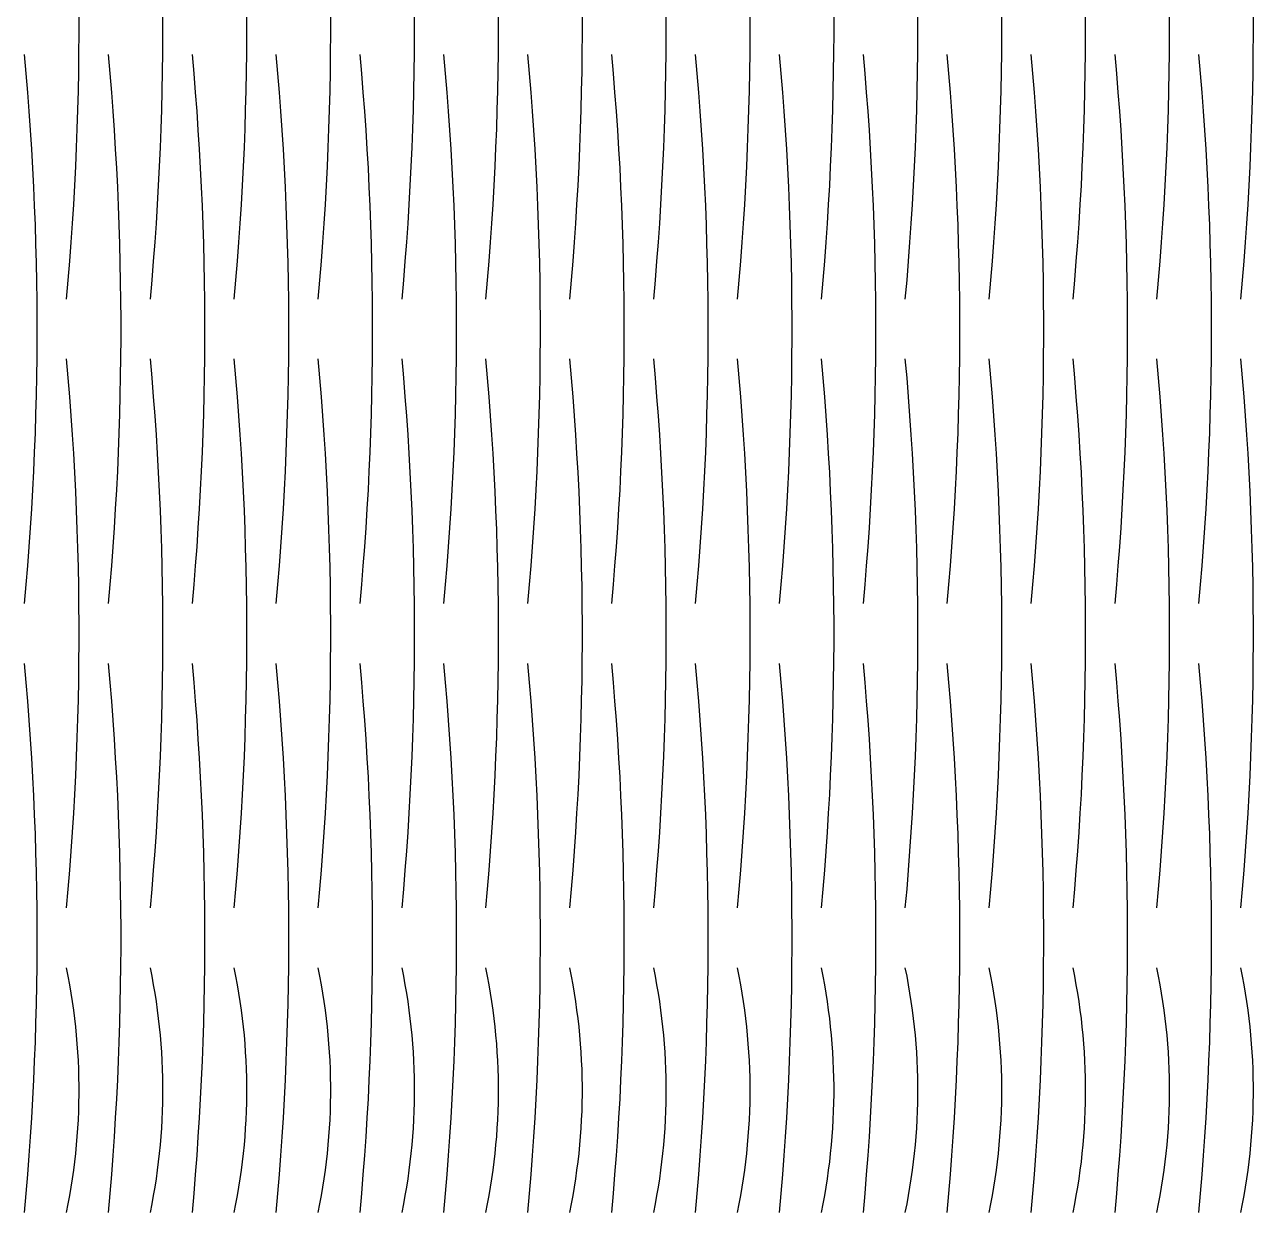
# Model space of a CAD drawing. Header units: millimetres. Extents: x 0.8 to 98.8, y 2.4 to 97.6.
# Drawn here: x 0.84 to 50.06, y 2.4 to 50 of the extents above; entities that cross this region are included whole.
import ezdxf

# ---------------------------------------------------------------- set-up
doc = ezdxf.new("R2010")
doc.units = ezdxf.units.MM
doc.layers.add('CUT', color=1, linetype='Continuous')

msp = doc.modelspace()

# ---------------------------------------------------------------- linework, layer by layer
at = {"layer": 'CUT'}
for points in [[(2.52, 39), (2.587, 39.759), (2.649, 40.517), (2.707, 41.276), (2.76, 42.034), (2.808, 42.793), (2.851, 43.552), (2.889, 44.31), (2.923, 45.069), (2.951, 45.828), (2.975, 46.586), (2.995, 47.345), (3.009, 48.103), (3.019, 48.862), (3.023, 49.621), (3.023, 50.379)], [(5.88, 39), (5.947, 39.759), (6.009, 40.517), (6.067, 41.276), (6.12, 42.034), (6.168, 42.793), (6.211, 43.552), (6.249, 44.31), (6.283, 45.069), (6.311, 45.828), (6.335, 46.586), (6.355, 47.345), (6.369, 48.103), (6.379, 48.862), (6.383, 49.621), (6.383, 50.379)], [(9.24, 39), (9.307, 39.759), (9.369, 40.517), (9.427, 41.276), (9.48, 42.034), (9.528, 42.793), (9.571, 43.552), (9.609, 44.31), (9.643, 45.069), (9.671, 45.828), (9.695, 46.586), (9.715, 47.345), (9.729, 48.103), (9.739, 48.862), (9.743, 49.621), (9.743, 50.379)], [(12.6, 39), (12.667, 39.759), (12.729, 40.517), (12.787, 41.276), (12.84, 42.034), (12.888, 42.793), (12.931, 43.552), (12.969, 44.31), (13.003, 45.069), (13.031, 45.828), (13.055, 46.586), (13.075, 47.345), (13.089, 48.103), (13.099, 48.862), (13.103, 49.621), (13.103, 50.379)], [(15.96, 39), (16.027, 39.759), (16.089, 40.517), (16.147, 41.276), (16.2, 42.034), (16.248, 42.793), (16.291, 43.552), (16.329, 44.31), (16.363, 45.069), (16.391, 45.828), (16.415, 46.586), (16.435, 47.345), (16.449, 48.103), (16.459, 48.862), (16.463, 49.621), (16.463, 50.379)], [(19.32, 39), (19.387, 39.759), (19.449, 40.517), (19.507, 41.276), (19.56, 42.034), (19.608, 42.793), (19.651, 43.552), (19.689, 44.31), (19.723, 45.069), (19.751, 45.828), (19.775, 46.586), (19.795, 47.345), (19.809, 48.103), (19.819, 48.862), (19.823, 49.621), (19.823, 50.379)], [(22.68, 39), (22.747, 39.759), (22.809, 40.517), (22.867, 41.276), (22.92, 42.034), (22.968, 42.793), (23.011, 43.552), (23.049, 44.31), (23.083, 45.069), (23.111, 45.828), (23.135, 46.586), (23.155, 47.345), (23.169, 48.103), (23.179, 48.862), (23.183, 49.621), (23.183, 50.379)], [(26.04, 39), (26.107, 39.759), (26.169, 40.517), (26.227, 41.276), (26.28, 42.034), (26.328, 42.793), (26.371, 43.552), (26.409, 44.31), (26.443, 45.069), (26.471, 45.828), (26.495, 46.586), (26.515, 47.345), (26.529, 48.103), (26.539, 48.862), (26.543, 49.621), (26.543, 50.379)], [(29.4, 39), (29.467, 39.759), (29.529, 40.517), (29.587, 41.276), (29.64, 42.034), (29.688, 42.793), (29.731, 43.552), (29.769, 44.31), (29.803, 45.069), (29.831, 45.828), (29.855, 46.586), (29.875, 47.345), (29.889, 48.103), (29.899, 48.862), (29.903, 49.621), (29.903, 50.379)], [(32.76, 39), (32.827, 39.759), (32.889, 40.517), (32.947, 41.276), (33, 42.034), (33.048, 42.793), (33.091, 43.552), (33.129, 44.31), (33.163, 45.069), (33.191, 45.828), (33.215, 46.586), (33.235, 47.345), (33.249, 48.103), (33.259, 48.862), (33.263, 49.621), (33.263, 50.379)], [(36.12, 39), (36.187, 39.759), (36.249, 40.517), (36.307, 41.276), (36.36, 42.034), (36.408, 42.793), (36.451, 43.552), (36.489, 44.31), (36.523, 45.069), (36.551, 45.828), (36.575, 46.586), (36.595, 47.345), (36.609, 48.103), (36.619, 48.862), (36.623, 49.621), (36.623, 50.379)], [(39.48, 39), (39.547, 39.759), (39.609, 40.517), (39.667, 41.276), (39.72, 42.034), (39.768, 42.793), (39.811, 43.552), (39.849, 44.31), (39.883, 45.069), (39.911, 45.828), (39.935, 46.586), (39.955, 47.345), (39.969, 48.103), (39.979, 48.862), (39.983, 49.621), (39.983, 50.379)], [(42.84, 39), (42.907, 39.759), (42.969, 40.517), (43.027, 41.276), (43.08, 42.034), (43.128, 42.793), (43.171, 43.552), (43.209, 44.31), (43.243, 45.069), (43.271, 45.828), (43.295, 46.586), (43.315, 47.345), (43.329, 48.103), (43.339, 48.862), (43.343, 49.621), (43.343, 50.379)], [(46.2, 39), (46.267, 39.759), (46.329, 40.517), (46.387, 41.276), (46.44, 42.034), (46.488, 42.793), (46.531, 43.552), (46.569, 44.31), (46.603, 45.069), (46.631, 45.828), (46.655, 46.586), (46.675, 47.345), (46.689, 48.103), (46.699, 48.862), (46.703, 49.621), (46.703, 50.379)], [(49.56, 39), (49.627, 39.759), (49.689, 40.517), (49.747, 41.276), (49.8, 42.034), (49.848, 42.793), (49.891, 43.552), (49.929, 44.31), (49.963, 45.069), (49.991, 45.828), (50.015, 46.586), (50.035, 47.345), (50.049, 48.103), (50.059, 48.862), (50.063, 49.621), (50.063, 50.379)], [(0.84, 26.8), (0.907, 27.559), (0.969, 28.317), (1.027, 29.076), (1.08, 29.834), (1.128, 30.593), (1.171, 31.352), (1.209, 32.11), (1.243, 32.869), (1.271, 33.628), (1.295, 34.386), (1.315, 35.145), (1.329, 35.903), (1.339, 36.662), (1.343, 37.421), (1.343, 38.179), (1.339, 38.938), (1.329, 39.697), (1.315, 40.455), (1.295, 41.214), (1.271, 41.972), (1.243, 42.731), (1.209, 43.49), (1.171, 44.248), (1.128, 45.007), (1.08, 45.766), (1.027, 46.524), (0.969, 47.283), (0.907, 48.041), (0.84, 48.8)], [(4.2, 26.8), (4.267, 27.559), (4.329, 28.317), (4.387, 29.076), (4.44, 29.834), (4.488, 30.593), (4.531, 31.352), (4.569, 32.11), (4.603, 32.869), (4.631, 33.628), (4.655, 34.386), (4.675, 35.145), (4.689, 35.903), (4.699, 36.662), (4.703, 37.421), (4.703, 38.179), (4.699, 38.938), (4.689, 39.697), (4.675, 40.455), (4.655, 41.214), (4.631, 41.972), (4.603, 42.731), (4.569, 43.49), (4.531, 44.248), (4.488, 45.007), (4.44, 45.766), (4.387, 46.524), (4.329, 47.283), (4.267, 48.041), (4.2, 48.8)], [(7.56, 26.8), (7.627, 27.559), (7.689, 28.317), (7.747, 29.076), (7.8, 29.834), (7.848, 30.593), (7.891, 31.352), (7.929, 32.11), (7.963, 32.869), (7.991, 33.628), (8.015, 34.386), (8.035, 35.145), (8.049, 35.903), (8.059, 36.662), (8.063, 37.421), (8.063, 38.179), (8.059, 38.938), (8.049, 39.697), (8.035, 40.455), (8.015, 41.214), (7.991, 41.972), (7.963, 42.731), (7.929, 43.49), (7.891, 44.248), (7.848, 45.007), (7.8, 45.766), (7.747, 46.524), (7.689, 47.283), (7.627, 48.041), (7.56, 48.8)], [(10.92, 26.8), (10.987, 27.559), (11.049, 28.317), (11.107, 29.076), (11.16, 29.834), (11.208, 30.593), (11.251, 31.352), (11.289, 32.11), (11.323, 32.869), (11.351, 33.628), (11.375, 34.386), (11.395, 35.145), (11.409, 35.903), (11.419, 36.662), (11.423, 37.421), (11.423, 38.179), (11.419, 38.938), (11.409, 39.697), (11.395, 40.455), (11.375, 41.214), (11.351, 41.972), (11.323, 42.731), (11.289, 43.49), (11.251, 44.248), (11.208, 45.007), (11.16, 45.766), (11.107, 46.524), (11.049, 47.283), (10.987, 48.041), (10.92, 48.8)], [(14.28, 26.8), (14.347, 27.559), (14.409, 28.317), (14.467, 29.076), (14.52, 29.834), (14.568, 30.593), (14.611, 31.352), (14.649, 32.11), (14.683, 32.869), (14.711, 33.628), (14.735, 34.386), (14.755, 35.145), (14.769, 35.903), (14.779, 36.662), (14.783, 37.421), (14.783, 38.179), (14.779, 38.938), (14.769, 39.697), (14.755, 40.455), (14.735, 41.214), (14.711, 41.972), (14.683, 42.731), (14.649, 43.49), (14.611, 44.248), (14.568, 45.007), (14.52, 45.766), (14.467, 46.524), (14.409, 47.283), (14.347, 48.041), (14.28, 48.8)], [(17.64, 26.8), (17.707, 27.559), (17.769, 28.317), (17.827, 29.076), (17.88, 29.834), (17.928, 30.593), (17.971, 31.352), (18.009, 32.11), (18.043, 32.869), (18.071, 33.628), (18.095, 34.386), (18.115, 35.145), (18.129, 35.903), (18.139, 36.662), (18.143, 37.421), (18.143, 38.179), (18.139, 38.938), (18.129, 39.697), (18.115, 40.455), (18.095, 41.214), (18.071, 41.972), (18.043, 42.731), (18.009, 43.49), (17.971, 44.248), (17.928, 45.007), (17.88, 45.766), (17.827, 46.524), (17.769, 47.283), (17.707, 48.041), (17.64, 48.8)], [(21, 26.8), (21.067, 27.559), (21.129, 28.317), (21.187, 29.076), (21.24, 29.834), (21.288, 30.593), (21.331, 31.352), (21.369, 32.11), (21.403, 32.869), (21.431, 33.628), (21.455, 34.386), (21.475, 35.145), (21.489, 35.903), (21.499, 36.662), (21.503, 37.421), (21.503, 38.179), (21.499, 38.938), (21.489, 39.697), (21.475, 40.455), (21.455, 41.214), (21.431, 41.972), (21.403, 42.731), (21.369, 43.49), (21.331, 44.248), (21.288, 45.007), (21.24, 45.766), (21.187, 46.524), (21.129, 47.283), (21.067, 48.041), (21, 48.8)], [(24.36, 26.8), (24.427, 27.559), (24.489, 28.317), (24.547, 29.076), (24.6, 29.834), (24.648, 30.593), (24.691, 31.352), (24.729, 32.11), (24.763, 32.869), (24.791, 33.628), (24.815, 34.386), (24.835, 35.145), (24.849, 35.903), (24.859, 36.662), (24.863, 37.421), (24.863, 38.179), (24.859, 38.938), (24.849, 39.697), (24.835, 40.455), (24.815, 41.214), (24.791, 41.972), (24.763, 42.731), (24.729, 43.49), (24.691, 44.248), (24.648, 45.007), (24.6, 45.766), (24.547, 46.524), (24.489, 47.283), (24.427, 48.041), (24.36, 48.8)], [(27.72, 26.8), (27.787, 27.559), (27.849, 28.317), (27.907, 29.076), (27.96, 29.834), (28.008, 30.593), (28.051, 31.352), (28.089, 32.11), (28.123, 32.869), (28.151, 33.628), (28.175, 34.386), (28.195, 35.145), (28.209, 35.903), (28.219, 36.662), (28.223, 37.421), (28.223, 38.179), (28.219, 38.938), (28.209, 39.697), (28.195, 40.455), (28.175, 41.214), (28.151, 41.972), (28.123, 42.731), (28.089, 43.49), (28.051, 44.248), (28.008, 45.007), (27.96, 45.766), (27.907, 46.524), (27.849, 47.283), (27.787, 48.041), (27.72, 48.8)], [(31.08, 26.8), (31.147, 27.559), (31.209, 28.317), (31.267, 29.076), (31.32, 29.834), (31.368, 30.593), (31.411, 31.352), (31.449, 32.11), (31.483, 32.869), (31.511, 33.628), (31.535, 34.386), (31.555, 35.145), (31.569, 35.903), (31.579, 36.662), (31.583, 37.421), (31.583, 38.179), (31.579, 38.938), (31.569, 39.697), (31.555, 40.455), (31.535, 41.214), (31.511, 41.972), (31.483, 42.731), (31.449, 43.49), (31.411, 44.248), (31.368, 45.007), (31.32, 45.766), (31.267, 46.524), (31.209, 47.283), (31.147, 48.041), (31.08, 48.8)], [(34.44, 26.8), (34.507, 27.559), (34.569, 28.317), (34.627, 29.076), (34.68, 29.834), (34.728, 30.593), (34.771, 31.352), (34.809, 32.11), (34.843, 32.869), (34.871, 33.628), (34.895, 34.386), (34.915, 35.145), (34.929, 35.903), (34.939, 36.662), (34.943, 37.421), (34.943, 38.179), (34.939, 38.938), (34.929, 39.697), (34.915, 40.455), (34.895, 41.214), (34.871, 41.972), (34.843, 42.731), (34.809, 43.49), (34.771, 44.248), (34.728, 45.007), (34.68, 45.766), (34.627, 46.524), (34.569, 47.283), (34.507, 48.041), (34.44, 48.8)], [(37.8, 26.8), (37.867, 27.559), (37.929, 28.317), (37.987, 29.076), (38.04, 29.834), (38.088, 30.593), (38.131, 31.352), (38.169, 32.11), (38.203, 32.869), (38.231, 33.628), (38.255, 34.386), (38.275, 35.145), (38.289, 35.903), (38.299, 36.662), (38.303, 37.421), (38.303, 38.179), (38.299, 38.938), (38.289, 39.697), (38.275, 40.455), (38.255, 41.214), (38.231, 41.972), (38.203, 42.731), (38.169, 43.49), (38.131, 44.248), (38.088, 45.007), (38.04, 45.766), (37.987, 46.524), (37.929, 47.283), (37.867, 48.041), (37.8, 48.8)], [(41.16, 26.8), (41.227, 27.559), (41.289, 28.317), (41.347, 29.076), (41.4, 29.834), (41.448, 30.593), (41.491, 31.352), (41.529, 32.11), (41.563, 32.869), (41.591, 33.628), (41.615, 34.386), (41.635, 35.145), (41.649, 35.903), (41.659, 36.662), (41.663, 37.421), (41.663, 38.179), (41.659, 38.938), (41.649, 39.697), (41.635, 40.455), (41.615, 41.214), (41.591, 41.972), (41.563, 42.731), (41.529, 43.49), (41.491, 44.248), (41.448, 45.007), (41.4, 45.766), (41.347, 46.524), (41.289, 47.283), (41.227, 48.041), (41.16, 48.8)], [(44.52, 26.8), (44.587, 27.559), (44.649, 28.317), (44.707, 29.076), (44.76, 29.834), (44.808, 30.593), (44.851, 31.352), (44.889, 32.11), (44.923, 32.869), (44.951, 33.628), (44.975, 34.386), (44.995, 35.145), (45.009, 35.903), (45.019, 36.662), (45.023, 37.421), (45.023, 38.179), (45.019, 38.938), (45.009, 39.697), (44.995, 40.455), (44.975, 41.214), (44.951, 41.972), (44.923, 42.731), (44.889, 43.49), (44.851, 44.248), (44.808, 45.007), (44.76, 45.766), (44.707, 46.524), (44.649, 47.283), (44.587, 48.041), (44.52, 48.8)], [(47.88, 26.8), (47.947, 27.559), (48.009, 28.317), (48.067, 29.076), (48.12, 29.834), (48.168, 30.593), (48.211, 31.352), (48.249, 32.11), (48.283, 32.869), (48.311, 33.628), (48.335, 34.386), (48.355, 35.145), (48.369, 35.903), (48.379, 36.662), (48.383, 37.421), (48.383, 38.179), (48.379, 38.938), (48.369, 39.697), (48.355, 40.455), (48.335, 41.214), (48.311, 41.972), (48.283, 42.731), (48.249, 43.49), (48.211, 44.248), (48.168, 45.007), (48.12, 45.766), (48.067, 46.524), (48.009, 47.283), (47.947, 48.041), (47.88, 48.8)], [(2.52, 14.6), (2.587, 15.359), (2.649, 16.117), (2.707, 16.876), (2.76, 17.634), (2.808, 18.393), (2.851, 19.152), (2.889, 19.91), (2.923, 20.669), (2.951, 21.428), (2.975, 22.186), (2.995, 22.945), (3.009, 23.703), (3.019, 24.462), (3.023, 25.221), (3.023, 25.979), (3.019, 26.738), (3.009, 27.497), (2.995, 28.255), (2.975, 29.014), (2.951, 29.772), (2.923, 30.531), (2.889, 31.29), (2.851, 32.048), (2.808, 32.807), (2.76, 33.566), (2.707, 34.324), (2.649, 35.083), (2.587, 35.841), (2.52, 36.6)], [(5.88, 14.6), (5.947, 15.359), (6.009, 16.117), (6.067, 16.876), (6.12, 17.634), (6.168, 18.393), (6.211, 19.152), (6.249, 19.91), (6.283, 20.669), (6.311, 21.428), (6.335, 22.186), (6.355, 22.945), (6.369, 23.703), (6.379, 24.462), (6.383, 25.221), (6.383, 25.979), (6.379, 26.738), (6.369, 27.497), (6.355, 28.255), (6.335, 29.014), (6.311, 29.772), (6.283, 30.531), (6.249, 31.29), (6.211, 32.048), (6.168, 32.807), (6.12, 33.566), (6.067, 34.324), (6.009, 35.083), (5.947, 35.841), (5.88, 36.6)], [(9.24, 14.6), (9.307, 15.359), (9.369, 16.117), (9.427, 16.876), (9.48, 17.634), (9.528, 18.393), (9.571, 19.152), (9.609, 19.91), (9.643, 20.669), (9.671, 21.428), (9.695, 22.186), (9.715, 22.945), (9.729, 23.703), (9.739, 24.462), (9.743, 25.221), (9.743, 25.979), (9.739, 26.738), (9.729, 27.497), (9.715, 28.255), (9.695, 29.014), (9.671, 29.772), (9.643, 30.531), (9.609, 31.29), (9.571, 32.048), (9.528, 32.807), (9.48, 33.566), (9.427, 34.324), (9.369, 35.083), (9.307, 35.841), (9.24, 36.6)], [(12.6, 14.6), (12.667, 15.359), (12.729, 16.117), (12.787, 16.876), (12.84, 17.634), (12.888, 18.393), (12.931, 19.152), (12.969, 19.91), (13.003, 20.669), (13.031, 21.428), (13.055, 22.186), (13.075, 22.945), (13.089, 23.703), (13.099, 24.462), (13.103, 25.221), (13.103, 25.979), (13.099, 26.738), (13.089, 27.497), (13.075, 28.255), (13.055, 29.014), (13.031, 29.772), (13.003, 30.531), (12.969, 31.29), (12.931, 32.048), (12.888, 32.807), (12.84, 33.566), (12.787, 34.324), (12.729, 35.083), (12.667, 35.841), (12.6, 36.6)], [(15.96, 14.6), (16.027, 15.359), (16.089, 16.117), (16.147, 16.876), (16.2, 17.634), (16.248, 18.393), (16.291, 19.152), (16.329, 19.91), (16.363, 20.669), (16.391, 21.428), (16.415, 22.186), (16.435, 22.945), (16.449, 23.703), (16.459, 24.462), (16.463, 25.221), (16.463, 25.979), (16.459, 26.738), (16.449, 27.497), (16.435, 28.255), (16.415, 29.014), (16.391, 29.772), (16.363, 30.531), (16.329, 31.29), (16.291, 32.048), (16.248, 32.807), (16.2, 33.566), (16.147, 34.324), (16.089, 35.083), (16.027, 35.841), (15.96, 36.6)], [(19.32, 14.6), (19.387, 15.359), (19.449, 16.117), (19.507, 16.876), (19.56, 17.634), (19.608, 18.393), (19.651, 19.152), (19.689, 19.91), (19.723, 20.669), (19.751, 21.428), (19.775, 22.186), (19.795, 22.945), (19.809, 23.703), (19.819, 24.462), (19.823, 25.221), (19.823, 25.979), (19.819, 26.738), (19.809, 27.497), (19.795, 28.255), (19.775, 29.014), (19.751, 29.772), (19.723, 30.531), (19.689, 31.29), (19.651, 32.048), (19.608, 32.807), (19.56, 33.566), (19.507, 34.324), (19.449, 35.083), (19.387, 35.841), (19.32, 36.6)], [(22.68, 14.6), (22.747, 15.359), (22.809, 16.117), (22.867, 16.876), (22.92, 17.634), (22.968, 18.393), (23.011, 19.152), (23.049, 19.91), (23.083, 20.669), (23.111, 21.428), (23.135, 22.186), (23.155, 22.945), (23.169, 23.703), (23.179, 24.462), (23.183, 25.221), (23.183, 25.979), (23.179, 26.738), (23.169, 27.497), (23.155, 28.255), (23.135, 29.014), (23.111, 29.772), (23.083, 30.531), (23.049, 31.29), (23.011, 32.048), (22.968, 32.807), (22.92, 33.566), (22.867, 34.324), (22.809, 35.083), (22.747, 35.841), (22.68, 36.6)], [(26.04, 14.6), (26.107, 15.359), (26.169, 16.117), (26.227, 16.876), (26.28, 17.634), (26.328, 18.393), (26.371, 19.152), (26.409, 19.91), (26.443, 20.669), (26.471, 21.428), (26.495, 22.186), (26.515, 22.945), (26.529, 23.703), (26.539, 24.462), (26.543, 25.221), (26.543, 25.979), (26.539, 26.738), (26.529, 27.497), (26.515, 28.255), (26.495, 29.014), (26.471, 29.772), (26.443, 30.531), (26.409, 31.29), (26.371, 32.048), (26.328, 32.807), (26.28, 33.566), (26.227, 34.324), (26.169, 35.083), (26.107, 35.841), (26.04, 36.6)], [(29.4, 14.6), (29.467, 15.359), (29.529, 16.117), (29.587, 16.876), (29.64, 17.634), (29.688, 18.393), (29.731, 19.152), (29.769, 19.91), (29.803, 20.669), (29.831, 21.428), (29.855, 22.186), (29.875, 22.945), (29.889, 23.703), (29.899, 24.462), (29.903, 25.221), (29.903, 25.979), (29.899, 26.738), (29.889, 27.497), (29.875, 28.255), (29.855, 29.014), (29.831, 29.772), (29.803, 30.531), (29.769, 31.29), (29.731, 32.048), (29.688, 32.807), (29.64, 33.566), (29.587, 34.324), (29.529, 35.083), (29.467, 35.841), (29.4, 36.6)], [(32.76, 14.6), (32.827, 15.359), (32.889, 16.117), (32.947, 16.876), (33, 17.634), (33.048, 18.393), (33.091, 19.152), (33.129, 19.91), (33.163, 20.669), (33.191, 21.428), (33.215, 22.186), (33.235, 22.945), (33.249, 23.703), (33.259, 24.462), (33.263, 25.221), (33.263, 25.979), (33.259, 26.738), (33.249, 27.497), (33.235, 28.255), (33.215, 29.014), (33.191, 29.772), (33.163, 30.531), (33.129, 31.29), (33.091, 32.048), (33.048, 32.807), (33, 33.566), (32.947, 34.324), (32.889, 35.083), (32.827, 35.841), (32.76, 36.6)], [(36.12, 14.6), (36.187, 15.359), (36.249, 16.117), (36.307, 16.876), (36.36, 17.634), (36.408, 18.393), (36.451, 19.152), (36.489, 19.91), (36.523, 20.669), (36.551, 21.428), (36.575, 22.186), (36.595, 22.945), (36.609, 23.703), (36.619, 24.462), (36.623, 25.221), (36.623, 25.979), (36.619, 26.738), (36.609, 27.497), (36.595, 28.255), (36.575, 29.014), (36.551, 29.772), (36.523, 30.531), (36.489, 31.29), (36.451, 32.048), (36.408, 32.807), (36.36, 33.566), (36.307, 34.324), (36.249, 35.083), (36.187, 35.841), (36.12, 36.6)], [(39.48, 14.6), (39.547, 15.359), (39.609, 16.117), (39.667, 16.876), (39.72, 17.634), (39.768, 18.393), (39.811, 19.152), (39.849, 19.91), (39.883, 20.669), (39.911, 21.428), (39.935, 22.186), (39.955, 22.945), (39.969, 23.703), (39.979, 24.462), (39.983, 25.221), (39.983, 25.979), (39.979, 26.738), (39.969, 27.497), (39.955, 28.255), (39.935, 29.014), (39.911, 29.772), (39.883, 30.531), (39.849, 31.29), (39.811, 32.048), (39.768, 32.807), (39.72, 33.566), (39.667, 34.324), (39.609, 35.083), (39.547, 35.841), (39.48, 36.6)], [(42.84, 14.6), (42.907, 15.359), (42.969, 16.117), (43.027, 16.876), (43.08, 17.634), (43.128, 18.393), (43.171, 19.152), (43.209, 19.91), (43.243, 20.669), (43.271, 21.428), (43.295, 22.186), (43.315, 22.945), (43.329, 23.703), (43.339, 24.462), (43.343, 25.221), (43.343, 25.979), (43.339, 26.738), (43.329, 27.497), (43.315, 28.255), (43.295, 29.014), (43.271, 29.772), (43.243, 30.531), (43.209, 31.29), (43.171, 32.048), (43.128, 32.807), (43.08, 33.566), (43.027, 34.324), (42.969, 35.083), (42.907, 35.841), (42.84, 36.6)], [(46.2, 14.6), (46.267, 15.359), (46.329, 16.117), (46.387, 16.876), (46.44, 17.634), (46.488, 18.393), (46.531, 19.152), (46.569, 19.91), (46.603, 20.669), (46.631, 21.428), (46.655, 22.186), (46.675, 22.945), (46.689, 23.703), (46.699, 24.462), (46.703, 25.221), (46.703, 25.979), (46.699, 26.738), (46.689, 27.497), (46.675, 28.255), (46.655, 29.014), (46.631, 29.772), (46.603, 30.531), (46.569, 31.29), (46.531, 32.048), (46.488, 32.807), (46.44, 33.566), (46.387, 34.324), (46.329, 35.083), (46.267, 35.841), (46.2, 36.6)], [(49.56, 14.6), (49.627, 15.359), (49.689, 16.117), (49.747, 16.876), (49.8, 17.634), (49.848, 18.393), (49.891, 19.152), (49.929, 19.91), (49.963, 20.669), (49.991, 21.428), (50.015, 22.186), (50.035, 22.945), (50.049, 23.703), (50.059, 24.462), (50.063, 25.221), (50.063, 25.979), (50.059, 26.738), (50.049, 27.497), (50.035, 28.255), (50.015, 29.014), (49.991, 29.772), (49.963, 30.531), (49.929, 31.29), (49.891, 32.048), (49.848, 32.807), (49.8, 33.566), (49.747, 34.324), (49.689, 35.083), (49.627, 35.841), (49.56, 36.6)], [(0.84, 2.4), (0.907, 3.159), (0.969, 3.917), (1.027, 4.676), (1.08, 5.434), (1.128, 6.193), (1.171, 6.952), (1.209, 7.71), (1.243, 8.469), (1.271, 9.228), (1.295, 9.986), (1.315, 10.745), (1.329, 11.503), (1.339, 12.262), (1.343, 13.021), (1.343, 13.779), (1.339, 14.538), (1.329, 15.297), (1.315, 16.055), (1.295, 16.814), (1.271, 17.572), (1.243, 18.331), (1.209, 19.09), (1.171, 19.848), (1.128, 20.607), (1.08, 21.366), (1.027, 22.124), (0.969, 22.883), (0.907, 23.641), (0.84, 24.4)], [(4.2, 2.4), (4.267, 3.159), (4.329, 3.917), (4.387, 4.676), (4.44, 5.434), (4.488, 6.193), (4.531, 6.952), (4.569, 7.71), (4.603, 8.469), (4.631, 9.228), (4.655, 9.986), (4.675, 10.745), (4.689, 11.503), (4.699, 12.262), (4.703, 13.021), (4.703, 13.779), (4.699, 14.538), (4.689, 15.297), (4.675, 16.055), (4.655, 16.814), (4.631, 17.572), (4.603, 18.331), (4.569, 19.09), (4.531, 19.848), (4.488, 20.607), (4.44, 21.366), (4.387, 22.124), (4.329, 22.883), (4.267, 23.641), (4.2, 24.4)], [(7.56, 2.4), (7.627, 3.159), (7.689, 3.917), (7.747, 4.676), (7.8, 5.434), (7.848, 6.193), (7.891, 6.952), (7.929, 7.71), (7.963, 8.469), (7.991, 9.228), (8.015, 9.986), (8.035, 10.745), (8.049, 11.503), (8.059, 12.262), (8.063, 13.021), (8.063, 13.779), (8.059, 14.538), (8.049, 15.297), (8.035, 16.055), (8.015, 16.814), (7.991, 17.572), (7.963, 18.331), (7.929, 19.09), (7.891, 19.848), (7.848, 20.607), (7.8, 21.366), (7.747, 22.124), (7.689, 22.883), (7.627, 23.641), (7.56, 24.4)], [(10.92, 2.4), (10.987, 3.159), (11.049, 3.917), (11.107, 4.676), (11.16, 5.434), (11.208, 6.193), (11.251, 6.952), (11.289, 7.71), (11.323, 8.469), (11.351, 9.228), (11.375, 9.986), (11.395, 10.745), (11.409, 11.503), (11.419, 12.262), (11.423, 13.021), (11.423, 13.779), (11.419, 14.538), (11.409, 15.297), (11.395, 16.055), (11.375, 16.814), (11.351, 17.572), (11.323, 18.331), (11.289, 19.09), (11.251, 19.848), (11.208, 20.607), (11.16, 21.366), (11.107, 22.124), (11.049, 22.883), (10.987, 23.641), (10.92, 24.4)], [(14.28, 2.4), (14.347, 3.159), (14.409, 3.917), (14.467, 4.676), (14.52, 5.434), (14.568, 6.193), (14.611, 6.952), (14.649, 7.71), (14.683, 8.469), (14.711, 9.228), (14.735, 9.986), (14.755, 10.745), (14.769, 11.503), (14.779, 12.262), (14.783, 13.021), (14.783, 13.779), (14.779, 14.538), (14.769, 15.297), (14.755, 16.055), (14.735, 16.814), (14.711, 17.572), (14.683, 18.331), (14.649, 19.09), (14.611, 19.848), (14.568, 20.607), (14.52, 21.366), (14.467, 22.124), (14.409, 22.883), (14.347, 23.641), (14.28, 24.4)], [(17.64, 2.4), (17.707, 3.159), (17.769, 3.917), (17.827, 4.676), (17.88, 5.434), (17.928, 6.193), (17.971, 6.952), (18.009, 7.71), (18.043, 8.469), (18.071, 9.228), (18.095, 9.986), (18.115, 10.745), (18.129, 11.503), (18.139, 12.262), (18.143, 13.021), (18.143, 13.779), (18.139, 14.538), (18.129, 15.297), (18.115, 16.055), (18.095, 16.814), (18.071, 17.572), (18.043, 18.331), (18.009, 19.09), (17.971, 19.848), (17.928, 20.607), (17.88, 21.366), (17.827, 22.124), (17.769, 22.883), (17.707, 23.641), (17.64, 24.4)], [(21, 2.4), (21.067, 3.159), (21.129, 3.917), (21.187, 4.676), (21.24, 5.434), (21.288, 6.193), (21.331, 6.952), (21.369, 7.71), (21.403, 8.469), (21.431, 9.228), (21.455, 9.986), (21.475, 10.745), (21.489, 11.503), (21.499, 12.262), (21.503, 13.021), (21.503, 13.779), (21.499, 14.538), (21.489, 15.297), (21.475, 16.055), (21.455, 16.814), (21.431, 17.572), (21.403, 18.331), (21.369, 19.09), (21.331, 19.848), (21.288, 20.607), (21.24, 21.366), (21.187, 22.124), (21.129, 22.883), (21.067, 23.641), (21, 24.4)], [(24.36, 2.4), (24.427, 3.159), (24.489, 3.917), (24.547, 4.676), (24.6, 5.434), (24.648, 6.193), (24.691, 6.952), (24.729, 7.71), (24.763, 8.469), (24.791, 9.228), (24.815, 9.986), (24.835, 10.745), (24.849, 11.503), (24.859, 12.262), (24.863, 13.021), (24.863, 13.779), (24.859, 14.538), (24.849, 15.297), (24.835, 16.055), (24.815, 16.814), (24.791, 17.572), (24.763, 18.331), (24.729, 19.09), (24.691, 19.848), (24.648, 20.607), (24.6, 21.366), (24.547, 22.124), (24.489, 22.883), (24.427, 23.641), (24.36, 24.4)], [(27.72, 2.4), (27.787, 3.159), (27.849, 3.917), (27.907, 4.676), (27.96, 5.434), (28.008, 6.193), (28.051, 6.952), (28.089, 7.71), (28.123, 8.469), (28.151, 9.228), (28.175, 9.986), (28.195, 10.745), (28.209, 11.503), (28.219, 12.262), (28.223, 13.021), (28.223, 13.779), (28.219, 14.538), (28.209, 15.297), (28.195, 16.055), (28.175, 16.814), (28.151, 17.572), (28.123, 18.331), (28.089, 19.09), (28.051, 19.848), (28.008, 20.607), (27.96, 21.366), (27.907, 22.124), (27.849, 22.883), (27.787, 23.641), (27.72, 24.4)], [(31.08, 2.4), (31.147, 3.159), (31.209, 3.917), (31.267, 4.676), (31.32, 5.434), (31.368, 6.193), (31.411, 6.952), (31.449, 7.71), (31.483, 8.469), (31.511, 9.228), (31.535, 9.986), (31.555, 10.745), (31.569, 11.503), (31.579, 12.262), (31.583, 13.021), (31.583, 13.779), (31.579, 14.538), (31.569, 15.297), (31.555, 16.055), (31.535, 16.814), (31.511, 17.572), (31.483, 18.331), (31.449, 19.09), (31.411, 19.848), (31.368, 20.607), (31.32, 21.366), (31.267, 22.124), (31.209, 22.883), (31.147, 23.641), (31.08, 24.4)], [(34.44, 2.4), (34.507, 3.159), (34.569, 3.917), (34.627, 4.676), (34.68, 5.434), (34.728, 6.193), (34.771, 6.952), (34.809, 7.71), (34.843, 8.469), (34.871, 9.228), (34.895, 9.986), (34.915, 10.745), (34.929, 11.503), (34.939, 12.262), (34.943, 13.021), (34.943, 13.779), (34.939, 14.538), (34.929, 15.297), (34.915, 16.055), (34.895, 16.814), (34.871, 17.572), (34.843, 18.331), (34.809, 19.09), (34.771, 19.848), (34.728, 20.607), (34.68, 21.366), (34.627, 22.124), (34.569, 22.883), (34.507, 23.641), (34.44, 24.4)], [(37.8, 2.4), (37.867, 3.159), (37.929, 3.917), (37.987, 4.676), (38.04, 5.434), (38.088, 6.193), (38.131, 6.952), (38.169, 7.71), (38.203, 8.469), (38.231, 9.228), (38.255, 9.986), (38.275, 10.745), (38.289, 11.503), (38.299, 12.262), (38.303, 13.021), (38.303, 13.779), (38.299, 14.538), (38.289, 15.297), (38.275, 16.055), (38.255, 16.814), (38.231, 17.572), (38.203, 18.331), (38.169, 19.09), (38.131, 19.848), (38.088, 20.607), (38.04, 21.366), (37.987, 22.124), (37.929, 22.883), (37.867, 23.641), (37.8, 24.4)], [(41.16, 2.4), (41.227, 3.159), (41.289, 3.917), (41.347, 4.676), (41.4, 5.434), (41.448, 6.193), (41.491, 6.952), (41.529, 7.71), (41.563, 8.469), (41.591, 9.228), (41.615, 9.986), (41.635, 10.745), (41.649, 11.503), (41.659, 12.262), (41.663, 13.021), (41.663, 13.779), (41.659, 14.538), (41.649, 15.297), (41.635, 16.055), (41.615, 16.814), (41.591, 17.572), (41.563, 18.331), (41.529, 19.09), (41.491, 19.848), (41.448, 20.607), (41.4, 21.366), (41.347, 22.124), (41.289, 22.883), (41.227, 23.641), (41.16, 24.4)], [(44.52, 2.4), (44.587, 3.159), (44.649, 3.917), (44.707, 4.676), (44.76, 5.434), (44.808, 6.193), (44.851, 6.952), (44.889, 7.71), (44.923, 8.469), (44.951, 9.228), (44.975, 9.986), (44.995, 10.745), (45.009, 11.503), (45.019, 12.262), (45.023, 13.021), (45.023, 13.779), (45.019, 14.538), (45.009, 15.297), (44.995, 16.055), (44.975, 16.814), (44.951, 17.572), (44.923, 18.331), (44.889, 19.09), (44.851, 19.848), (44.808, 20.607), (44.76, 21.366), (44.707, 22.124), (44.649, 22.883), (44.587, 23.641), (44.52, 24.4)], [(47.88, 2.4), (47.947, 3.159), (48.009, 3.917), (48.067, 4.676), (48.12, 5.434), (48.168, 6.193), (48.211, 6.952), (48.249, 7.71), (48.283, 8.469), (48.311, 9.228), (48.335, 9.986), (48.355, 10.745), (48.369, 11.503), (48.379, 12.262), (48.383, 13.021), (48.383, 13.779), (48.379, 14.538), (48.369, 15.297), (48.355, 16.055), (48.335, 16.814), (48.311, 17.572), (48.283, 18.331), (48.249, 19.09), (48.211, 19.848), (48.168, 20.607), (48.12, 21.366), (48.067, 22.124), (48.009, 22.883), (47.947, 23.641), (47.88, 24.4)], [(2.52, 2.4), (2.587, 2.738), (2.649, 3.076), (2.707, 3.414), (2.76, 3.752), (2.808, 4.09), (2.851, 4.428), (2.889, 4.766), (2.923, 5.103), (2.951, 5.441), (2.975, 5.779), (2.995, 6.117), (3.009, 6.455), (3.019, 6.793), (3.023, 7.131), (3.023, 7.469), (3.019, 7.807), (3.009, 8.145), (2.995, 8.483), (2.975, 8.821), (2.951, 9.159), (2.923, 9.497), (2.889, 9.834), (2.851, 10.172), (2.808, 10.51), (2.76, 10.848), (2.707, 11.186), (2.649, 11.524), (2.587, 11.862), (2.52, 12.2)], [(5.88, 2.4), (5.947, 2.738), (6.009, 3.076), (6.067, 3.414), (6.12, 3.752), (6.168, 4.09), (6.211, 4.428), (6.249, 4.766), (6.283, 5.103), (6.311, 5.441), (6.335, 5.779), (6.355, 6.117), (6.369, 6.455), (6.379, 6.793), (6.383, 7.131), (6.383, 7.469), (6.379, 7.807), (6.369, 8.145), (6.355, 8.483), (6.335, 8.821), (6.311, 9.159), (6.283, 9.497), (6.249, 9.834), (6.211, 10.172), (6.168, 10.51), (6.12, 10.848), (6.067, 11.186), (6.009, 11.524), (5.947, 11.862), (5.88, 12.2)], [(9.24, 2.4), (9.307, 2.738), (9.369, 3.076), (9.427, 3.414), (9.48, 3.752), (9.528, 4.09), (9.571, 4.428), (9.609, 4.766), (9.643, 5.103), (9.671, 5.441), (9.695, 5.779), (9.715, 6.117), (9.729, 6.455), (9.739, 6.793), (9.743, 7.131), (9.743, 7.469), (9.739, 7.807), (9.729, 8.145), (9.715, 8.483), (9.695, 8.821), (9.671, 9.159), (9.643, 9.497), (9.609, 9.834), (9.571, 10.172), (9.528, 10.51), (9.48, 10.848), (9.427, 11.186), (9.369, 11.524), (9.307, 11.862), (9.24, 12.2)], [(12.6, 2.4), (12.667, 2.738), (12.729, 3.076), (12.787, 3.414), (12.84, 3.752), (12.888, 4.09), (12.931, 4.428), (12.969, 4.766), (13.003, 5.103), (13.031, 5.441), (13.055, 5.779), (13.075, 6.117), (13.089, 6.455), (13.099, 6.793), (13.103, 7.131), (13.103, 7.469), (13.099, 7.807), (13.089, 8.145), (13.075, 8.483), (13.055, 8.821), (13.031, 9.159), (13.003, 9.497), (12.969, 9.834), (12.931, 10.172), (12.888, 10.51), (12.84, 10.848), (12.787, 11.186), (12.729, 11.524), (12.667, 11.862), (12.6, 12.2)], [(15.96, 2.4), (16.027, 2.738), (16.089, 3.076), (16.147, 3.414), (16.2, 3.752), (16.248, 4.09), (16.291, 4.428), (16.329, 4.766), (16.363, 5.103), (16.391, 5.441), (16.415, 5.779), (16.435, 6.117), (16.449, 6.455), (16.459, 6.793), (16.463, 7.131), (16.463, 7.469), (16.459, 7.807), (16.449, 8.145), (16.435, 8.483), (16.415, 8.821), (16.391, 9.159), (16.363, 9.497), (16.329, 9.834), (16.291, 10.172), (16.248, 10.51), (16.2, 10.848), (16.147, 11.186), (16.089, 11.524), (16.027, 11.862), (15.96, 12.2)], [(19.32, 2.4), (19.387, 2.738), (19.449, 3.076), (19.507, 3.414), (19.56, 3.752), (19.608, 4.09), (19.651, 4.428), (19.689, 4.766), (19.723, 5.103), (19.751, 5.441), (19.775, 5.779), (19.795, 6.117), (19.809, 6.455), (19.819, 6.793), (19.823, 7.131), (19.823, 7.469), (19.819, 7.807), (19.809, 8.145), (19.795, 8.483), (19.775, 8.821), (19.751, 9.159), (19.723, 9.497), (19.689, 9.834), (19.651, 10.172), (19.608, 10.51), (19.56, 10.848), (19.507, 11.186), (19.449, 11.524), (19.387, 11.862), (19.32, 12.2)], [(22.68, 2.4), (22.747, 2.738), (22.809, 3.076), (22.867, 3.414), (22.92, 3.752), (22.968, 4.09), (23.011, 4.428), (23.049, 4.766), (23.083, 5.103), (23.111, 5.441), (23.135, 5.779), (23.155, 6.117), (23.169, 6.455), (23.179, 6.793), (23.183, 7.131), (23.183, 7.469), (23.179, 7.807), (23.169, 8.145), (23.155, 8.483), (23.135, 8.821), (23.111, 9.159), (23.083, 9.497), (23.049, 9.834), (23.011, 10.172), (22.968, 10.51), (22.92, 10.848), (22.867, 11.186), (22.809, 11.524), (22.747, 11.862), (22.68, 12.2)], [(26.04, 2.4), (26.107, 2.738), (26.169, 3.076), (26.227, 3.414), (26.28, 3.752), (26.328, 4.09), (26.371, 4.428), (26.409, 4.766), (26.443, 5.103), (26.471, 5.441), (26.495, 5.779), (26.515, 6.117), (26.529, 6.455), (26.539, 6.793), (26.543, 7.131), (26.543, 7.469), (26.539, 7.807), (26.529, 8.145), (26.515, 8.483), (26.495, 8.821), (26.471, 9.159), (26.443, 9.497), (26.409, 9.834), (26.371, 10.172), (26.328, 10.51), (26.28, 10.848), (26.227, 11.186), (26.169, 11.524), (26.107, 11.862), (26.04, 12.2)], [(29.4, 2.4), (29.467, 2.738), (29.529, 3.076), (29.587, 3.414), (29.64, 3.752), (29.688, 4.09), (29.731, 4.428), (29.769, 4.766), (29.803, 5.103), (29.831, 5.441), (29.855, 5.779), (29.875, 6.117), (29.889, 6.455), (29.899, 6.793), (29.903, 7.131), (29.903, 7.469), (29.899, 7.807), (29.889, 8.145), (29.875, 8.483), (29.855, 8.821), (29.831, 9.159), (29.803, 9.497), (29.769, 9.834), (29.731, 10.172), (29.688, 10.51), (29.64, 10.848), (29.587, 11.186), (29.529, 11.524), (29.467, 11.862), (29.4, 12.2)], [(32.76, 2.4), (32.827, 2.738), (32.889, 3.076), (32.947, 3.414), (33, 3.752), (33.048, 4.09), (33.091, 4.428), (33.129, 4.766), (33.163, 5.103), (33.191, 5.441), (33.215, 5.779), (33.235, 6.117), (33.249, 6.455), (33.259, 6.793), (33.263, 7.131), (33.263, 7.469), (33.259, 7.807), (33.249, 8.145), (33.235, 8.483), (33.215, 8.821), (33.191, 9.159), (33.163, 9.497), (33.129, 9.834), (33.091, 10.172), (33.048, 10.51), (33, 10.848), (32.947, 11.186), (32.889, 11.524), (32.827, 11.862), (32.76, 12.2)], [(36.12, 2.4), (36.187, 2.738), (36.249, 3.076), (36.307, 3.414), (36.36, 3.752), (36.408, 4.09), (36.451, 4.428), (36.489, 4.766), (36.523, 5.103), (36.551, 5.441), (36.575, 5.779), (36.595, 6.117), (36.609, 6.455), (36.619, 6.793), (36.623, 7.131), (36.623, 7.469), (36.619, 7.807), (36.609, 8.145), (36.595, 8.483), (36.575, 8.821), (36.551, 9.159), (36.523, 9.497), (36.489, 9.834), (36.451, 10.172), (36.408, 10.51), (36.36, 10.848), (36.307, 11.186), (36.249, 11.524), (36.187, 11.862), (36.12, 12.2)], [(39.48, 2.4), (39.547, 2.738), (39.609, 3.076), (39.667, 3.414), (39.72, 3.752), (39.768, 4.09), (39.811, 4.428), (39.849, 4.766), (39.883, 5.103), (39.911, 5.441), (39.935, 5.779), (39.955, 6.117), (39.969, 6.455), (39.979, 6.793), (39.983, 7.131), (39.983, 7.469), (39.979, 7.807), (39.969, 8.145), (39.955, 8.483), (39.935, 8.821), (39.911, 9.159), (39.883, 9.497), (39.849, 9.834), (39.811, 10.172), (39.768, 10.51), (39.72, 10.848), (39.667, 11.186), (39.609, 11.524), (39.547, 11.862), (39.48, 12.2)], [(42.84, 2.4), (42.907, 2.738), (42.969, 3.076), (43.027, 3.414), (43.08, 3.752), (43.128, 4.09), (43.171, 4.428), (43.209, 4.766), (43.243, 5.103), (43.271, 5.441), (43.295, 5.779), (43.315, 6.117), (43.329, 6.455), (43.339, 6.793), (43.343, 7.131), (43.343, 7.469), (43.339, 7.807), (43.329, 8.145), (43.315, 8.483), (43.295, 8.821), (43.271, 9.159), (43.243, 9.497), (43.209, 9.834), (43.171, 10.172), (43.128, 10.51), (43.08, 10.848), (43.027, 11.186), (42.969, 11.524), (42.907, 11.862), (42.84, 12.2)], [(46.2, 2.4), (46.267, 2.738), (46.329, 3.076), (46.387, 3.414), (46.44, 3.752), (46.488, 4.09), (46.531, 4.428), (46.569, 4.766), (46.603, 5.103), (46.631, 5.441), (46.655, 5.779), (46.675, 6.117), (46.689, 6.455), (46.699, 6.793), (46.703, 7.131), (46.703, 7.469), (46.699, 7.807), (46.689, 8.145), (46.675, 8.483), (46.655, 8.821), (46.631, 9.159), (46.603, 9.497), (46.569, 9.834), (46.531, 10.172), (46.488, 10.51), (46.44, 10.848), (46.387, 11.186), (46.329, 11.524), (46.267, 11.862), (46.2, 12.2)], [(49.56, 2.4), (49.627, 2.738), (49.689, 3.076), (49.747, 3.414), (49.8, 3.752), (49.848, 4.09), (49.891, 4.428), (49.929, 4.766), (49.963, 5.103), (49.991, 5.441), (50.015, 5.779), (50.035, 6.117), (50.049, 6.455), (50.059, 6.793), (50.063, 7.131), (50.063, 7.469), (50.059, 7.807), (50.049, 8.145), (50.035, 8.483), (50.015, 8.821), (49.991, 9.159), (49.963, 9.497), (49.929, 9.834), (49.891, 10.172), (49.848, 10.51), (49.8, 10.848), (49.747, 11.186), (49.689, 11.524), (49.627, 11.862), (49.56, 12.2)]]:
    msp.add_lwpolyline(points, dxfattribs=at)

doc.saveas('drawing.dxf')
